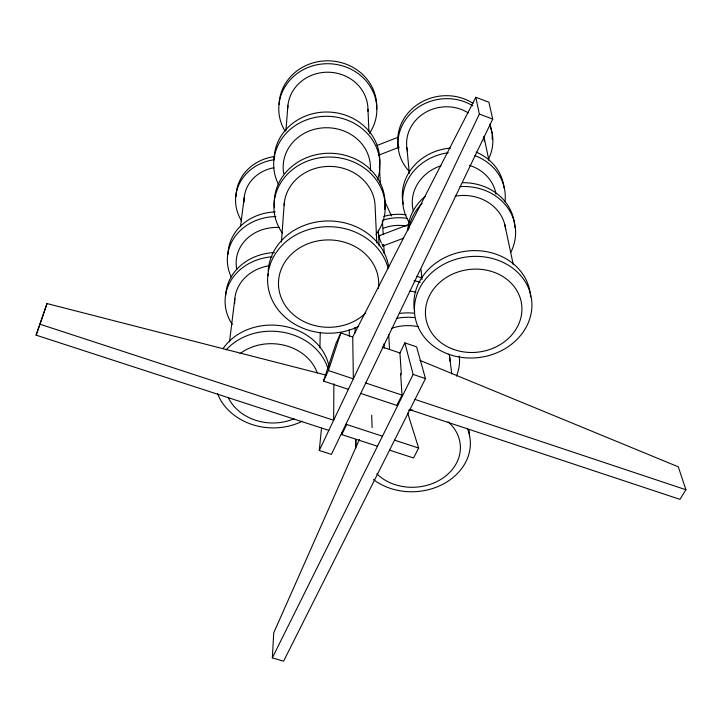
<?xml version="1.0" encoding="UTF-8"?>
<svg xmlns="http://www.w3.org/2000/svg" width="722" height="722" viewBox="0 0 722 722"><rect width="100%" height="100%" fill="white"/><g stroke="black" fill="none" stroke-linecap="round" stroke-linejoin="round"><path stroke-width="1.08" d="M333.871 383.77L333.654 420.249L39.981 324.214L36.1 335.143L328.826 430.393M319.909 347.878L320.252 332.328M400.403 375.521L401.315 373.671L399.934 352.968L404.861 342.878L416.612 346.876L425.466 378.59L283.611 661.181L272.338 657.886L273.728 632.824L359.412 439.418M281.427 242.05L284.278 203.008M285.912 130.862L287.907 105.448M348.365 389.329L323.483 381.072L328.384 370.539L353.347 378.86L352.724 336.966L475.825 97.28L488.875 102.208L492.72 119.085L331.416 454.391L319.268 450.474L321.534 428.092M229.533 341.858L234.84 298.628M240.507 226.699L244.189 197.647M328.384 370.539L340.829 332.932L352.724 336.966M323.483 381.072L336.109 343.103L340.829 332.932M36.1 335.143L47.02 303.565L326.281 375.16M39.981 324.214L47.02 303.565M319.268 450.474L479.345 114.067L475.825 97.28M377.48 446.232L341.777 434.617L346.65 424.491M396.892 405.43L402.019 395.096L400.593 373.427M272.338 657.886L413.137 374.438L404.861 342.878M407.668 413.056L418.643 448.037L413.553 457.965L389.537 450.158M419.978 360.377L678.292 466.827L685.9 489.751L679.934 499.344L409.834 409.726M377.092 145.447L398.084 137.225M378.346 155.329L399.347 147.117M378.572 235.995L409.13 224.352M382.353 246.238L403.445 238.233M345.91 424.256L382.461 436.205M394.555 440.158L418.643 448.037M360.738 393.436L397.623 405.674L397.488 403.427M365.756 383.003L402.019 395.096M415.006 399.419L685.9 489.751M413.137 374.438L425.466 378.59M382.182 346.948L400.069 353.022M479.345 114.067L492.72 119.085M384.411 200.635L391.532 215.95M504.723 224.343L513.27 264.622M483.884 136.35L488.893 160.311M449.707 357.237L451.719 373.942M421.007 269.45L421.991 279.405M406.892 147.893L409.338 173.37M379.384 166.006L380.386 183.993M382.434 221.094L383.183 234.587M383.743 244.704L384.239 253.693M388.716 334.647L389.528 349.258M378.355 230.165L379.131 245.913M383.969 343.78L384.194 348.275M376.812 242.971L375.142 207.178A45.549 40.784 0.9 0 0 330.568 166.412A45.549 40.784 0.9 0 0 284.107 205.147M367.967 109.338L368.915 131.512M371.695 415.231L372.11 427.595M355.043 327.292L355.143 332.914M349.277 329.566L349.349 336.317M341.777 432.388L341.777 434.617M383.301 244.92A5.469 0.866 69.2 0 1 382.732 245.281M382.299 244.722A5.469 0.866 69.2 0 1 381.803 243.865M381.252 242.772A5.469 0.866 69.2 0 1 379.276 237.105A5.469 0.866 69.2 0 1 379.673 235.507M448.073 421.81A47.129 38.636 -3.7 0 1 444.084 477.233A47.129 38.636 -3.7 0 1 376.812 473.831M408.499 410.267A47.129 38.636 -3.7 0 1 412.659 409.979M467.387 428.435A57.39 47.111 -3.7 0 1 443.804 483.74A57.39 47.111 -3.7 0 1 373.427 479.543M355.756 448.326A57.39 47.111 -3.7 0 1 356.099 440.104M356.127 445.591A57.002 46.912 -3.7 0 1 355.567 439.49M468.858 429.68A57.002 46.912 -3.7 0 1 469.481 435.79M391.405 328.384A43.058 36.461 -3.9 0 1 418.489 326.75M449.192 354.412A43.058 36.461 -3.9 0 1 449.968 361.045M399.988 313.366A52.372 44.421 -3.9 0 1 413.877 313.177M459.228 356.045A52.634 44.565 -3.9 0 1 456.367 376.162M396.351 318.393A52.634 44.565 -3.9 0 1 414.248 317.572M365.783 312.996A50.125 43.69 0.6 0 1 285.154 305.289A50.125 43.69 0.6 0 1 318.258 240.832A50.125 43.69 0.6 0 1 378.436 288.376M358.653 326.407A61.018 53.266 0.6 0 1 272.844 301.417A61.018 53.266 0.6 0 1 309.377 229.361A61.018 53.266 0.6 0 1 388.12 268.277M282.32 233.089A55.675 49.854 0.9 0 1 293.737 168.641A55.675 49.854 0.9 0 1 366.632 169.805A55.675 49.854 0.9 0 1 375.991 234.596M274.541 207.728A55.377 49.665 1 0 1 330.45 153.263A55.377 49.665 1 0 1 384.546 209.533M268.16 275.75A60.585 52.995 0.6 0 1 268.124 273.773M268.214 270.795A60.585 52.995 0.6 0 1 326.47 220.986A60.585 52.995 0.6 0 1 388.77 267.221M294.08 418.706A47.21 39.62 3.1 0 1 228.314 397.714M240.029 353.636A47.21 39.62 3.1 0 1 317.274 372.985M302.274 421.224A57.498 48.311 3.1 0 1 217.548 393.643M226.185 349.845A57.498 48.311 3.1 0 1 283.782 332.391A57.498 48.311 3.1 0 1 328.068 369.123M223.026 348.645A57.101 48.103 3.2 0 1 282.483 325.974A57.101 48.103 3.2 0 1 328.898 365.946M232.276 324.449A52.724 45.567 3.6 0 1 272.013 256.77M234.731 303.511A43.13 37.282 3.6 0 1 269.721 265.66M225.688 295.415A52.462 45.414 3.6 0 1 274.342 252.556M530.372 294.729A58.5 50.414 -8.2 0 1 530.535 296.923M414.69 311.651A58.5 50.414 -8.2 0 1 464.255 251.427A58.5 50.414 -8.2 0 1 530.246 293.628M460.04 186.619A53.915 47.589 -8.8 0 1 510.698 252.538M408.571 229.488A53.915 47.589 -8.8 0 1 422.135 203.396M455.113 196.158A44.105 38.934 -8.8 0 1 505.635 229.37M514.497 224.136A53.645 47.417 -8.8 0 1 514.705 227.231M407.731 230.706A53.645 47.417 -8.8 0 1 425.294 196.222M462.468 182.684A53.645 47.417 -8.8 0 1 514.38 223.107M241.644 221.004A46.614 41.741 4.8 0 1 274.486 159.697M231.257 277.058A50.305 44.114 4.2 0 1 275.903 216.582M236.798 269.342A41.289 36.172 4.1 0 1 279.297 227.493M244.081 202.115A38.14 34.151 4.8 0 1 273.927 167.73M227.999 254.352A50.008 43.934 4.2 0 1 275.19 211.952M236.022 196.727A46.416 41.605 4.8 0 1 274.775 156.521M413.345 210.968A42.21 37.697 -9 0 1 440.971 165.735M469.426 165.374A42.21 37.697 -9 0 1 495.996 194.2M474.886 155.645A51.424 45.973 -9.1 0 1 505.003 201.474M409.383 222.547A51.424 45.973 -9.1 0 1 448.245 152.766M403.228 204.109A51.109 45.766 -9.1 0 1 450.474 148.091M476.096 152.071A51.109 45.766 -9.1 0 1 504.037 187.891M489.814 125.502A47.58 43.365 -9.9 0 1 488.668 158.777M409.527 171.619A47.58 43.365 -9.9 0 1 410.258 113.95A47.58 43.365 -9.9 0 1 472.82 105.854M492.115 135.294A47.363 43.212 -10 0 1 492.16 139.075M398.697 149.219A47.363 43.212 -10 0 1 419.464 103.273A47.363 43.212 -10 0 1 473.063 103.399M489.832 124.22A47.363 43.212 -10 0 1 491.962 133.417M484.2 139.508A38.925 35.477 -9.9 0 1 484.245 141.368M407.605 151.53A38.925 35.477 -9.9 0 1 423.931 113.354A38.925 35.477 -9.9 0 1 468.208 112.903M285.064 131.178A49.06 45.414 2 0 1 297.058 73.599A49.06 45.414 2 0 1 360.431 75.359A49.06 45.414 2 0 1 369.348 133.516M278.448 184.381A53.166 48.302 1.5 0 1 323.528 116.377A53.166 48.302 1.5 0 1 377.588 179.209M283.746 173.605A43.645 39.62 1.5 0 1 324.846 127.767A43.645 39.62 1.5 0 1 370.332 170.455M279.08 104.383A48.834 45.251 2 0 1 330.171 60.874A48.834 45.251 2 0 1 376.613 109.121M274.098 159.436A52.832 48.076 1.5 0 1 329.954 112.109A52.832 48.076 1.5 0 1 379.447 165.446M287.717 108.363A40.134 37.156 2 0 1 329.196 72.236A40.134 37.156 2 0 1 367.922 111.278M383.057 220.165A46.578 40.937 -4.1 0 1 407.443 218.432M383.842 216.429A46.37 40.811 -4.1 0 1 406.134 214.831M383.463 228.188A38.104 33.492 -4.1 0 1 406.215 226.031M413.995 280.714A50.269 43.176 -3.9 0 1 420.375 282.257M409.654 291.047A41.253 35.396 -3.9 0 1 416.007 292.284M416.747 276.345A49.962 42.995 -3.9 0 1 421.937 277.88M453.362 349.331A48.383 41.551 -8.1 0 0 521.744 305.325A48.383 41.551 -8.1 0 0 445.925 277.744A48.383 41.551 -8.1 0 0 453.362 349.331M448.263 354.105A58.915 50.657 -8.1 0 0 531.708 300.677A58.915 50.657 -8.1 0 0 439.527 266.779A58.915 50.657 -8.1 0 0 448.263 354.105"/></g></svg>
